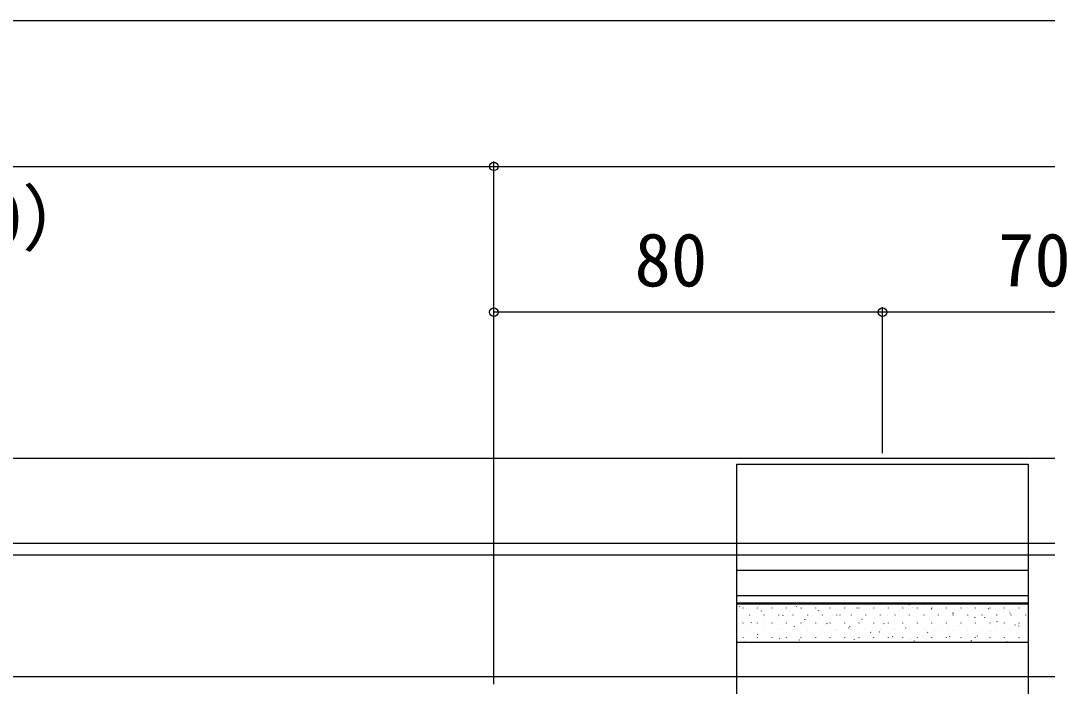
# Model space of a CAD drawing. Units: millimetres, scale not verified. Extents: x -875 to 875, y -1300 to 1292.
# Drawn here: x -42.4 to 168.9, y -332.9 to -195.8 of the extents above; entities that cross this region are included whole.
import ezdxf
from ezdxf.enums import TextEntityAlignment as Align

# ---------------------------------------------------------------- set-up
doc = ezdxf.new("R2010")
doc.units = ezdxf.units.MM
doc.header["$LTSCALE"] = 8
for name, color, linetype in [('0-3_YKK_12', 2, 'Continuous'), ('0-4_YKK_13', 4, 'Continuous'), ('0-5_YKK_D', 6, 'Continuous'), ('0-7_YSS_K', 3, 'Continuous')]:
    doc.layers.add(name, color=color, linetype=linetype)
doc.styles.add('ＭＳ ゴシック', font='')
doc.styles.get('ＭＳ ゴシック').set_extended_font_data('MS Gothic')

msp = doc.modelspace()

# ---------------------------------------------------------------- linework, layer by layer
at = {"layer": '0-3_YKK_12'}
for p, q in [((-295, -285.85), (195.152, -285.85)), ((700, -305.85), (-275, -305.85)), ((700, -330.85), (-250, -330.85))]:
    msp.add_line(p, q, dxfattribs=at)
at = {"layer": '0-4_YKK_13'}
for p, q in [((105, -308.95), (165, -308.95)), ((105, -314.146), (165, -314.146)), ((105, -315.674), (165, -315.674)), ((105, -323.834), (105, -315.674)), ((105, -315.861), (165, -315.861)), ((105.575, -316.467), (105.52, -316.383)), ((106.299, -316.758), (106.299, -316.708)), ((107.083, -316.868), (107.079, -316.858)), ((109.289, -316.758), (109.289, -316.708)), ((109.712, -316.269), (109.708, -316.259)), ((112.279, -316.758), (112.279, -316.708)), ((115.269, -316.758), (115.269, -316.708)), ((117.305, -316.431), (117.25, -316.347)), ((118.259, -316.758), (118.259, -316.708)), ((118.419, -316.791), (118.416, -316.782)), ((121.048, -316.192), (121.045, -316.183)), ((121.249, -316.758), (121.249, -316.708)), ((124.239, -316.758), (124.239, -316.708)), ((127.229, -316.758), (127.229, -316.708)), ((129.756, -316.715), (129.753, -316.705)), ((130.219, -316.758), (130.219, -316.708)), ((132.385, -316.116), (132.382, -316.106)), ((133.209, -316.758), (133.209, -316.708)), ((136.199, -316.758), (136.199, -316.708)), ((139.189, -316.758), (139.189, -316.708)), ((140.56, -316.05), (140.505, -315.967)), ((141.093, -316.638), (141.089, -316.628)), ((142.179, -316.758), (142.179, -316.708)), ((143.722, -316.039), (143.718, -316.03)), ((145.063, -316.935), (145.008, -316.851)), ((145.169, -316.758), (145.169, -316.708)), ((148.159, -316.758), (148.159, -316.708)), ((151.149, -316.758), (151.149, -316.708)), ((152.29, -316.014), (152.234, -315.931)), ((152.429, -316.561), (152.426, -316.552)), ((154.139, -316.758), (154.139, -316.708)), ((155.058, -315.962), (155.055, -315.953)), ((156.793, -316.899), (156.738, -316.815)), ((157.129, -316.758), (157.129, -316.708)), ((160.119, -316.758), (160.119, -316.708)), ((163.109, -316.758), (163.109, -316.708)), ((163.766, -316.485), (163.763, -316.475)), ((107.674, -318.183), (107.674, -318.133)), ((110.079, -317.351), (110.023, -317.268)), ((110.664, -318.183), (110.664, -318.133)), ((110.683, -319.012), (110.68, -319.003)), ((113.312, -318.413), (113.309, -318.404)), ((113.654, -318.183), (113.654, -318.133)), ((114.582, -318.236), (114.527, -318.152)), ((115.807, -317.437), (115.804, -317.428)), ((116.644, -318.183), (116.644, -318.133)), ((119.085, -319.12), (119.03, -319.037)), ((119.634, -318.183), (119.634, -318.133)), ((121.808, -317.315), (121.753, -317.232)), ((122.02, -318.935), (122.016, -318.926)), ((122.624, -318.183), (122.624, -318.133)), ((124.649, -318.336), (124.645, -318.327)), ((125.614, -318.183), (125.614, -318.133)), ((126.311, -318.2), (126.256, -318.116)), ((127.144, -317.361), (127.141, -317.351)), ((128.604, -318.183), (128.604, -318.133)), ((130.815, -319.084), (130.759, -319.001)), ((131.594, -318.183), (131.594, -318.133)), ((133.356, -318.859), (133.353, -318.849)), ((134.584, -318.183), (134.584, -318.133)), ((135.985, -318.26), (135.982, -318.25)), ((137.574, -318.183), (137.574, -318.133)), ((138.481, -317.284), (138.477, -317.274)), ((140.564, -318.183), (140.564, -318.133)), ((143.554, -318.183), (143.554, -318.133)), ((144.693, -318.782), (144.69, -318.773)), ((146.544, -318.183), (146.544, -318.133)), ((147.322, -318.183), (147.319, -318.174)), ((149.566, -317.819), (149.511, -317.736)), ((149.534, -318.183), (149.534, -318.133)), ((149.817, -317.207), (149.814, -317.198)), ((152.524, -318.183), (152.524, -318.133)), ((154.07, -318.704), (154.014, -318.62)), ((155.514, -318.183), (155.514, -318.133)), ((156.03, -318.705), (156.026, -318.696)), ((158.504, -318.183), (158.504, -318.133)), ((158.659, -318.107), (158.655, -318.097)), ((161.154, -317.131), (161.151, -317.121)), ((161.296, -317.783), (161.241, -317.7)), ((161.494, -318.183), (161.494, -318.133)), ((164.484, -318.183), (164.484, -318.133)), ((105.575, -320.634), (105.572, -320.625)), ((106.299, -319.798), (106.299, -319.748)), ((107.674, -321.223), (107.674, -321.173)), ((108.071, -319.658), (108.067, -319.649)), ((109.289, -319.798), (109.289, -319.748)), ((110.664, -321.223), (110.664, -321.173)), ((112.279, -319.798), (112.279, -319.748)), ((113.654, -321.223), (113.654, -321.173)), ((114.283, -321.156), (114.28, -321.147)), ((115.269, -319.798), (115.269, -319.748)), ((116.644, -321.223), (116.644, -321.173)), ((116.912, -320.557), (116.909, -320.548)), ((118.259, -319.798), (118.259, -319.748)), ((119.407, -319.581), (119.404, -319.572)), ((119.634, -321.223), (119.634, -321.173)), ((121.249, -319.798), (121.249, -319.748)), ((122.624, -321.223), (122.624, -321.173)), ((123.588, -320.005), (123.533, -319.921)), ((124.239, -319.798), (124.239, -319.748)), ((125.614, -321.223), (125.614, -321.173)), ((125.62, -321.08), (125.617, -321.07)), ((127.229, -319.798), (127.229, -319.748)), ((128.091, -320.889), (128.036, -320.806)), ((128.249, -320.481), (128.245, -320.471)), ((128.604, -321.223), (128.604, -321.173)), ((130.219, -319.798), (130.219, -319.748)), ((130.744, -319.505), (130.741, -319.495)), ((131.594, -321.223), (131.594, -321.173)), ((133.209, -319.798), (133.209, -319.748)), ((134.584, -321.223), (134.584, -321.173)), ((135.318, -319.969), (135.263, -319.885)), ((136.199, -319.798), (136.199, -319.748)), ((136.957, -321.003), (136.953, -320.993)), ((137.574, -321.223), (137.574, -321.173)), ((139.189, -319.798), (139.189, -319.748)), ((139.585, -320.404), (139.582, -320.395)), ((139.821, -320.853), (139.766, -320.77)), ((140.564, -321.223), (140.564, -321.173)), ((142.081, -319.428), (142.077, -319.419)), ((142.179, -319.798), (142.179, -319.748)), ((143.554, -321.223), (143.554, -321.173)), ((145.169, -319.798), (145.169, -319.748)), ((146.544, -321.223), (146.544, -321.173)), ((148.159, -319.798), (148.159, -319.748)), ((148.293, -320.926), (148.29, -320.917)), ((149.534, -321.223), (149.534, -321.173)), ((150.922, -320.327), (150.919, -320.318)), ((151.149, -319.798), (151.149, -319.748)), ((152.524, -321.223), (152.524, -321.173)), ((153.417, -319.351), (153.414, -319.342)), ((154.139, -319.798), (154.139, -319.748)), ((155.514, -321.223), (155.514, -321.173)), ((157.129, -319.798), (157.129, -319.748)), ((158.504, -321.223), (158.504, -321.173)), ((158.573, -319.588), (158.518, -319.505)), ((159.63, -320.85), (159.627, -320.84)), ((160.119, -319.798), (160.119, -319.748)), ((161.494, -321.223), (161.494, -321.173)), ((162.259, -320.251), (162.255, -320.241)), ((163.076, -320.472), (163.021, -320.389)), ((163.109, -319.798), (163.109, -319.748)), ((164.484, -321.223), (164.484, -321.173)), ((164.754, -319.275), (164.751, -319.265)), ((106.299, -322.838), (106.299, -322.788)), ((109.176, -322.778), (109.172, -322.769)), ((109.34, -322.154), (109.284, -322.07)), ((109.289, -322.838), (109.289, -322.788)), ((111.671, -321.802), (111.668, -321.793)), ((112.279, -322.838), (112.279, -322.788)), ((113.843, -323.038), (113.788, -322.955)), ((115.269, -322.838), (115.269, -322.788)), ((117.883, -323.3), (117.88, -323.291)), ((118.259, -322.838), (118.259, -322.788)), ((120.512, -322.702), (120.509, -322.692)), ((121.249, -322.838), (121.249, -322.788)), ((123.008, -321.726), (123.004, -321.716)), ((124.239, -322.838), (124.239, -322.788)), ((127.229, -322.838), (127.229, -322.788)), ((129.22, -323.224), (129.217, -323.214)), ((130.219, -322.838), (130.219, -322.788)), ((131.849, -322.625), (131.846, -322.615)), ((132.595, -321.773), (132.539, -321.69)), ((133.209, -322.838), (133.209, -322.788)), ((134.344, -321.649), (134.341, -321.639)), ((136.199, -322.838), (136.199, -322.788)), ((137.098, -322.658), (137.043, -322.574)), ((139.189, -322.838), (139.189, -322.788)), ((140.557, -323.147), (140.553, -323.138)), ((142.179, -322.838), (142.179, -322.788)), ((143.186, -322.548), (143.182, -322.539)), ((144.324, -321.737), (144.269, -321.654)), ((145.169, -322.838), (145.169, -322.788)), ((145.681, -321.572), (145.678, -321.563)), ((148.159, -322.838), (148.159, -322.788)), ((148.827, -322.622), (148.772, -322.538)), ((151.149, -322.838), (151.149, -322.788)), ((151.893, -323.07), (151.89, -323.061)), ((154.139, -322.838), (154.139, -322.788)), ((154.522, -322.472), (154.519, -322.462)), ((157.018, -321.496), (157.014, -321.486)), ((157.129, -322.838), (157.129, -322.788)), ((160.119, -322.838), (160.119, -322.788)), ((163.109, -322.838), (163.109, -322.788)), ((163.23, -322.994), (163.227, -322.984)), ((106.547, -323.377), (106.543, -323.368)), ((137.945, -323.793), (137.941, -323.784)), ((141.601, -323.542), (141.546, -323.459)), ((149.281, -323.716), (149.278, -323.707)), ((153.331, -323.506), (153.275, -323.423)), ((160.618, -323.64), (160.615, -323.63))]:
    msp.add_line(p, q, dxfattribs=at)
msp.add_lwpolyline([(165, -287.15), (165, -484.55), (105, -484.55), (105, -287.15)], close=True, dxfattribs=at)
msp.add_lwpolyline([(165, -315.674), (165, -323.834), (105, -323.834)], dxfattribs=at)
at = {"layer": '0-5_YKK_D'}
for p, q in [((-181, -195.85), (826.228, -195.85)), ((-195, -225.85), (55, -225.85)), ((55, -332.35), (55, -224.85)), ((55, -332.35), (55, -224.85)), ((55, -225.85), (405, -225.85)), ((55, -332.35), (55, -254.85)), ((135, -284.85), (135, -254.85)), ((135, -284.85), (135, -254.85)), ((135, -255.85), (55, -255.85)), ((205, -255.85), (135, -255.85))]:
    msp.add_line(p, q, dxfattribs=at)
for centre in [(55, -225.85), (55, -225.85), (55, -255.85), (135, -255.85), (135, -255.85)]:
    msp.add_circle(centre, 0.875, dxfattribs=at)
at = {"layer": '0-7_YSS_K'}
msp.add_line((-277.5, -303.35), (826.228, -303.35), dxfattribs=at)

# ---------------------------------------------------------------- texts
at = {"layer": '0-5_YKK_D', "style": 'ＭＳ ゴシック'}
for s, p in [('（標準：250）', (-124.503, -245.321)), ('80', (83.963, -253.85)), ('70', (158.75, -253.85))]:
    msp.add_text(s, height=11, dxfattribs=at).set_placement(p, align=Align.BOTTOM_LEFT)

doc.saveas('drawing.dxf')
